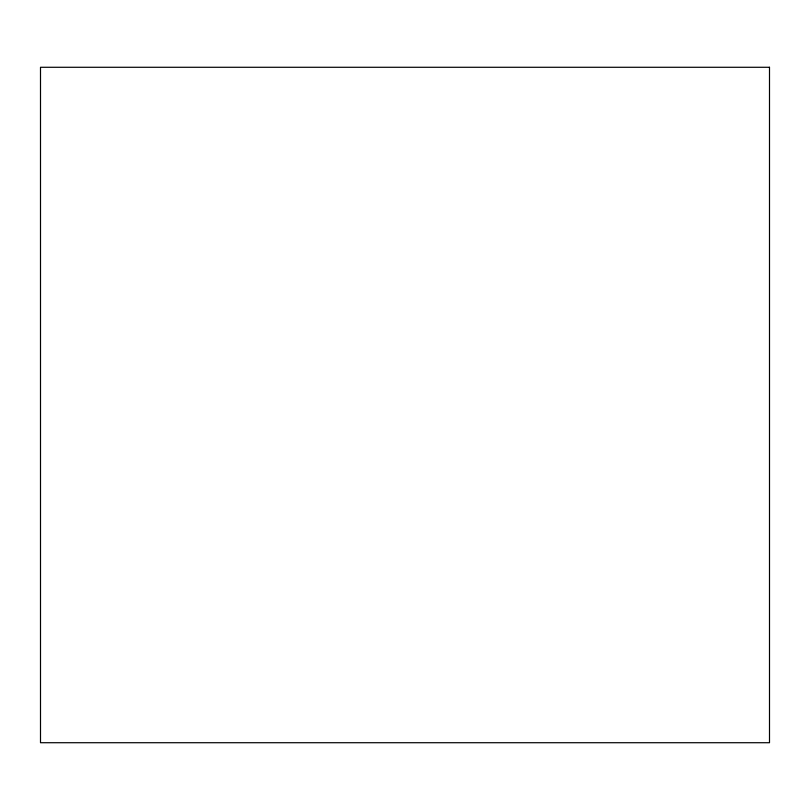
<?xml version="1.0" encoding="UTF-8"?>
<svg xmlns="http://www.w3.org/2000/svg" width="810" height="810" viewBox="0 0 810 810"><rect width="100%" height="100%" fill="white"/><g stroke="black" fill="none" stroke-linecap="round" stroke-linejoin="round"><path stroke-width="1.21" d="M769.5 67.281L40.5 67.281L40.5 742.719L769.5 742.719L769.5 67.281"/></g></svg>
